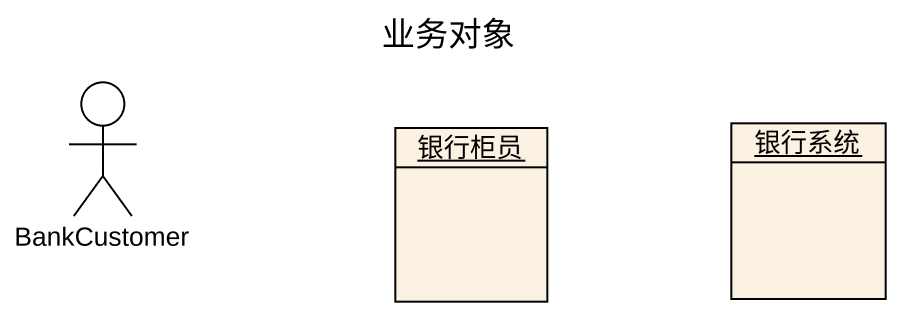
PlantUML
@startuml
title 业务对象
allowmixing
hide circle
hide empty members
actor BankCustomer
object 银行柜员
object 银行系统
@enduml
